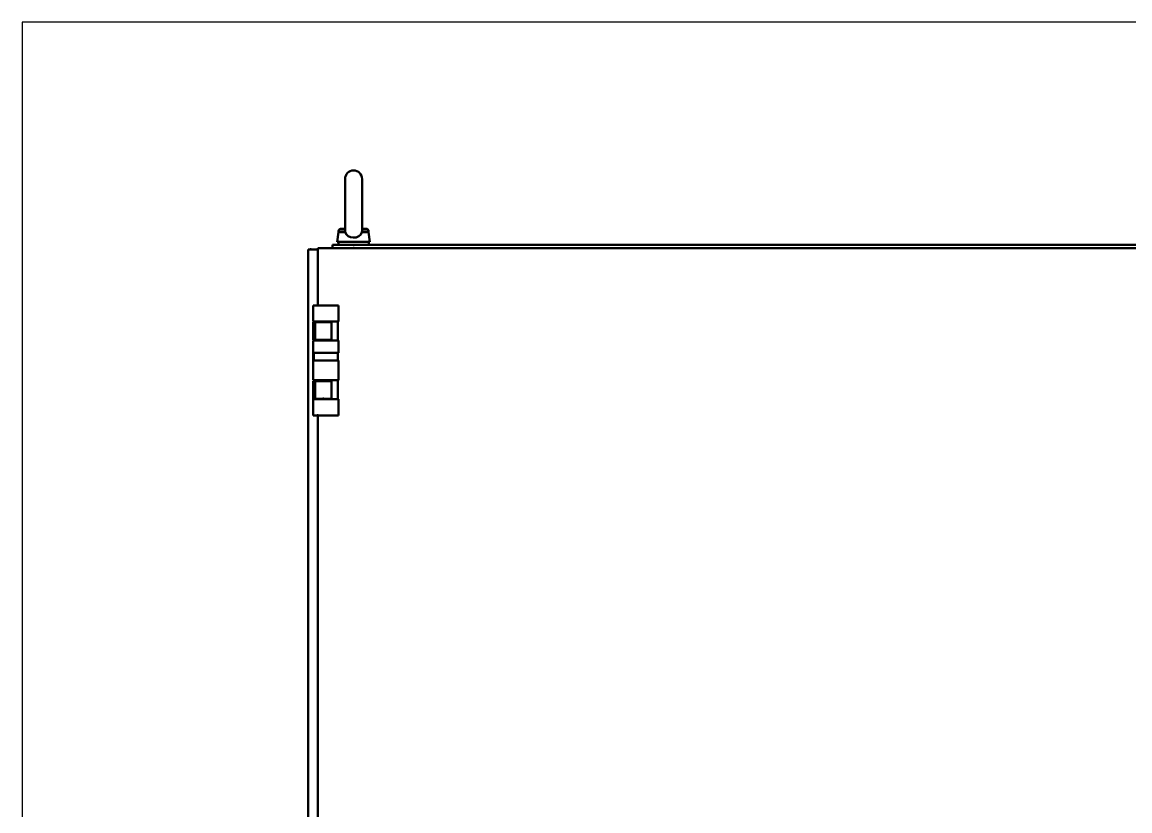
# Model space of a CAD drawing. Header units: inches. Extents: x 0 to 316, y -1 to 150.
# Drawn here: x 279 to 286.75, y 37.48 to 43 of the extents above; entities that cross this region are included whole.
import ezdxf

# ---------------------------------------------------------------- set-up
doc = ezdxf.new("R2010")
doc.units = ezdxf.units.IN
doc.header["$MEASUREMENT"] = 0
for name, color, linetype, lineweight in [('2d ConnectionPoints', 7, 'Continuous', 50), ('AM_0', 7, 'Continuous', 50), ('AM_4', 3, 'Continuous', 25)]:
    doc.layers.add(name, color=color, linetype=linetype, lineweight=lineweight)

# ---------------------------------------------------------------- blocks, each defined once
blk = doc.blocks.new('Rittal TS8 Floor Mount 8018814')
at = {"layer": '2d ConnectionPoints'}
for p in [(0.728, 83.024), (0.728, 83.024), (-0.61, 82.886), (-0.387, 81.144), (-0.214, 78.24), (-0.214, 78.24), (-0.387, 77.719)]:
    blk.add_point(p, dxfattribs=at)
at = {"layer": 'AM_0'}
for p, q in [((0.463, 85.075), (0.463, 83.487)), ((0.994, 83.488), (0.994, 85.075)), ((0.261, 83.423), (0.219, 83.12)), ((0.261, 83.451), (0.261, 83.423)), ((0.471, 83.423), (0.261, 83.423)), ((0.463, 83.54), (0.34, 83.529)), ((0.463, 83.529), (0.34, 83.529)), ((0.466, 83.451), (0.471, 83.423)), ((0.985, 83.423), (0.991, 83.451)), ((1.195, 83.423), (0.985, 83.423)), ((1.117, 83.529), (0.994, 83.54)), ((1.117, 83.529), (0.994, 83.529)), ((1.195, 83.423), (1.195, 83.451)), ((1.238, 83.12), (1.195, 83.423)), ((61.821, 83.024), (0.069, 83.024)), ((0.069, 82.925), (0.069, 83.024)), ((1.238, 83.12), (0.219, 83.12)), ((0.256, 83.12), (0.256, 83.024)), ((1.201, 83.024), (0.256, 83.024)), ((1.201, 83.024), (1.201, 83.12)), ((-0.689, 82.886), (-0.689, 12.138)), ((-0.387, 82.886), (-0.689, 82.886)), ((-0.387, 82.925), (26.857, 82.925)), ((-0.387, 81.144), (-0.387, 82.925)), ((-0.525, 80.64), (-0.525, 81.144)), ((-0.525, 81.144), (0.262, 81.144)), ((0.262, 80.64), (0.262, 81.144)), ((-0.531, 80.622), (-0.531, 80.071)), ((-0.531, 80.622), (0.042, 80.622)), ((-0.525, 80.64), (0.262, 80.64)), ((-0.465, 80.622), (-0.465, 80.071)), ((-0.387, 80.622), (-0.387, 80.64)), ((-0.348, 80.622), (-0.348, 80.64)), ((0.042, 80.071), (0.042, 80.622)), ((0.242, 80.049), (0.242, 80.64)), ((-0.531, 80.071), (0.042, 80.071)), ((-0.525, 78.813), (-0.525, 80.049)), ((-0.525, 80.049), (0.262, 80.049)), ((-0.387, 80.049), (-0.387, 80.071)), ((-0.348, 80.049), (-0.348, 80.071)), ((0.262, 79.667), (0.262, 80.049)), ((-0.525, 79.667), (0.262, 79.667)), ((-0.506, 79.431), (-0.506, 79.667)), ((0.242, 79.431), (0.242, 79.667)), ((-0.525, 79.431), (0.262, 79.431)), ((0.262, 78.813), (0.262, 79.431)), ((-0.531, 78.791), (-0.531, 78.24)), ((-0.531, 78.791), (0.042, 78.791)), ((-0.525, 78.813), (0.262, 78.813)), ((-0.465, 78.791), (-0.465, 78.24)), ((-0.387, 78.791), (-0.387, 78.813)), ((-0.348, 78.791), (-0.348, 78.813)), ((0.042, 78.24), (0.042, 78.791)), ((0.242, 78.222), (0.242, 78.813)), ((-0.531, 78.24), (0.042, 78.24)), ((-0.525, 77.719), (-0.525, 78.222)), ((-0.525, 78.222), (0.262, 78.222)), ((-0.387, 78.222), (-0.387, 78.24)), ((-0.348, 78.222), (-0.348, 78.24)), ((0.262, 77.719), (0.262, 78.222)), ((-0.525, 77.719), (0.262, 77.719)), ((-0.387, 60.474), (-0.387, 77.719))]:
    blk.add_line(p, q, dxfattribs=at)
for points in [[(0.466, 83.451), (0.463, 83.476), (0.463, 83.498), (0.463, 83.5)], [(0.471, 83.423), (0.505, 83.353), (0.56, 83.3), (0.636, 83.264), (0.724, 83.251), (0.81, 83.261), (0.888, 83.294), (0.949, 83.349), (0.985, 83.423)], [(0.994, 83.495), (0.994, 83.489), (0.992, 83.462), (0.991, 83.451)]]:
    blk.add_lwpolyline(points, dxfattribs=at)
for centre, radius, start, end in [((0.728, 85.075), 0.266, 0, 180), ((0.34, 83.451), 0.0787, 90, 180), ((1.117, 83.451), 0.0787, 0, 90)]:
    blk.add_arc(centre, radius, start, end, dxfattribs=at)
at = {"layer": 'AM_4'}
for p, q in [((0.466, 83.451), (0.261, 83.451)), ((1.195, 83.451), (0.991, 83.451))]:
    blk.add_line(p, q, dxfattribs=at)

msp = doc.modelspace()

# ---------------------------------------------------------------- linework, layer by layer
at = {"ltscale": 0.25}
msp.add_lwpolyline([(279, 22), (309, 22), (309, 43), (279, 43)], close=True, dxfattribs=at)

# ---------------------------------------------------------------- block references
at = {"linetype": 'Continuous', "xscale": 0.225, "yscale": 0.225, "zscale": 0.225}
msp.add_blockref('Rittal TS8 Floor Mount 8018814', (281.15502, 22.75984), dxfattribs=at)

doc.saveas('drawing.dxf')
